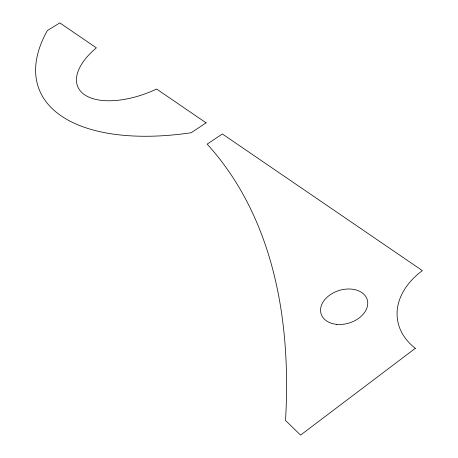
<?xml version="1.0" encoding="UTF-8"?>
<svg xmlns="http://www.w3.org/2000/svg" width="458" height="458" viewBox="0 0 458 458"><rect width="100%" height="100%" fill="white"/><g stroke="black" fill="none" stroke-linecap="round" stroke-linejoin="round"><path stroke-width="0.69" d="M415.343 348.309L300.562 435.1L285.517 420.444A1081.441 525.292 -47.2 0 0 207.159 144.115L222.37 133.965L422.39 270.638A78.009 55.292 -9.6 0 0 415.343 348.309M206.1 122.847L191.152 132.746A214.132 103.531 -20.5 0 1 47.346 30.589L59.832 22.9L96.352 47.855A67.04 33.245 -23.3 0 0 84.598 94.76A67.04 33.245 -23.3 0 0 156.63 89.047L206.1 122.847M336.344 324.321A24.142 17.026 -17.1 0 0 367.35 300.076A24.142 17.026 -17.1 0 0 328.758 295.816A24.142 17.026 -17.1 0 0 336.344 324.321"/></g></svg>
